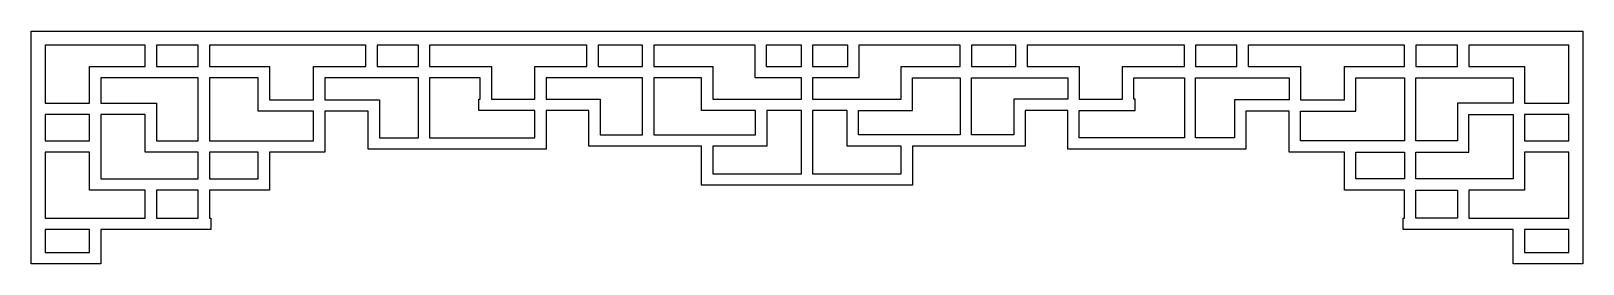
# Model space of a CAD drawing. Header units: centimetres. Extents: x -4.81 to 4.81, y -0.72 to 0.72.
import ezdxf

# ---------------------------------------------------------------- set-up
doc = ezdxf.new("R2010")
doc.units = ezdxf.units.CM
doc.header["$MEASUREMENT"] = 0
doc.layers.add('Layer 1', color=7, linetype='Continuous')

msp = doc.modelspace()

# ---------------------------------------------------------------- linework, layer by layer
at = {"layer": 'Layer 1', "color": 242}
for points, knots in [([(0.03478, 0.72089), (0.03478, 0.72089), (-0.03477, 0.72089), (-0.03477, 0.72089), (-0.03477, 0.72089), (-0.03477, 0.72089), (-0.94897, 0.72089), (-0.94897, 0.72089), (-0.94897, 0.72089), (-0.94897, 0.72089), (-1.01852, 0.72089), (-1.01852, 0.72089), (-1.01852, 0.72089), (-1.01852, 0.72089), (-2.33813, 0.72089), (-2.33813, 0.72089), (-2.33813, 0.72089), (-2.33813, 0.72089), (-2.40769, 0.72089), (-2.40769, 0.72089), (-2.40769, 0.72089), (-2.40769, 0.72089), (-3.70227, 0.72089), (-3.70227, 0.72089), (-3.70227, 0.72089), (-3.70227, 0.72089), (-3.77182, 0.72089), (-3.77182, 0.72089), (-3.77182, 0.72089), (-3.77182, 0.72089), (-4.72083, 0.72089), (-4.72083, 0.72089), (-4.72083, 0.72089), (-4.72083, 0.72089), (-4.80777, 0.72089), (-4.80777, 0.72089), (-4.80777, 0.72089), (-4.80777, 0.72089), (-4.80777, 0.63298), (-4.80777, 0.63298), (-4.80777, 0.63298), (-4.80777, 0.63298), (-4.80777, -0.65056), (-4.80777, -0.65056), (-4.80777, -0.65056), (-4.80777, -0.65056), (-4.80777, -0.72089), (-4.80777, -0.72089), (-4.80777, -0.72089), (-4.80777, -0.72089), (-4.72083, -0.72089), (-4.72083, -0.72089), (-4.72083, -0.72089), (-4.72083, -0.72089), (-4.4448, -0.72089), (-4.4448, -0.72089), (-4.4448, -0.72089), (-4.4448, -0.72089), (-4.42363, -0.72089), (-4.42363, -0.72089), (-4.42363, -0.72089), (-4.42363, -0.72089), (-4.37525, -0.72089), (-4.37525, -0.72089), (-4.37525, -0.72089), (-4.37525, -0.72089), (-4.37525, -0.50778), (-4.37525, -0.50778), (-4.37525, -0.50778), (-4.37525, -0.50778), (-3.69358, -0.50778), (-3.69358, -0.50778), (-3.69358, -0.50778), (-3.69358, -0.50778), (-3.69358, -0.43745), (-3.69358, -0.43745), (-3.69358, -0.43745), (-3.69358, -0.43745), (-3.70227, -0.43745), (-3.70227, -0.43745), (-3.70227, -0.43745), (-3.70227, -0.43745), (-3.70227, -0.26349), (-3.70227, -0.26349), (-3.70227, -0.26349), (-3.70227, -0.26349), (-3.4003, -0.26349), (-3.4003, -0.26349), (-3.4003, -0.26349), (-3.4003, -0.26349), (-3.33075, -0.26349), (-3.33075, -0.26349), (-3.33075, -0.26349), (-3.33075, -0.26349), (-3.33075, -0.19316), (-3.33075, -0.19316), (-3.33075, -0.19316), (-3.33075, -0.19316), (-3.33075, -0.02958), (-3.33075, -0.02958), (-3.33075, -0.02958), (-3.33075, -0.02958), (-2.98847, -0.02958), (-2.98847, -0.02958), (-2.98847, -0.02958), (-2.98847, -0.02958), (-2.98847, -0.00678), (-2.98847, -0.00678), (-2.98847, -0.00678), (-2.98847, -0.00678), (-2.98847, 0.04075), (-2.98847, 0.04075), (-2.98847, 0.04075), (-2.98847, 0.04075), (-2.98847, 0.2241), (-2.98847, 0.2241), (-2.98847, 0.2241), (-2.98847, 0.2241), (-2.71889, 0.2241), (-2.71889, 0.2241), (-2.71889, 0.2241), (-2.71889, 0.2241), (-2.71889, 0.06035), (-2.71889, 0.06035), (-2.71889, 0.06035), (-2.71889, 0.06035), (-2.71889, 0.00282), (-2.71889, 0.00282), (-2.71889, 0.00282), (-2.71889, 0.00282), (-2.71889, -0.00998), (-2.71889, -0.00998), (-2.71889, -0.00998), (-2.71889, -0.00998), (-2.40769, -0.00998), (-2.40769, -0.00998), (-2.40769, -0.00998), (-2.40769, -0.00998), (-2.33813, -0.00998), (-2.33813, -0.00998), (-2.33813, -0.00998), (-2.33813, -0.00998), (-1.61627, -0.00998), (-1.61627, -0.00998), (-1.61627, -0.00998), (-1.61627, -0.00998), (-1.61627, -0.00678), (-1.61627, -0.00678), (-1.61627, -0.00678), (-1.61627, -0.00678), (-1.61627, 0.06035), (-1.61627, 0.06035), (-1.61627, 0.06035), (-1.61627, 0.06035), (-1.61627, 0.2293), (-1.61627, 0.2293), (-1.61627, 0.2293), (-1.61627, 0.2293), (-1.35159, 0.2293), (-1.35159, 0.2293), (-1.35159, 0.2293), (-1.35159, 0.2293), (-1.35159, 0.07835), (-1.35159, 0.07835), (-1.35159, 0.07835), (-1.35159, 0.07835), (-1.35159, 0.00802), (-1.35159, 0.00802), (-1.35159, 0.00802), (-1.35159, 0.00802), (-1.28203, 0.00802), (-1.28203, 0.00802), (-1.28203, 0.00802), (-1.03907, 0.00802), (-0.90087, 0.00802), (-0.65276, 0.00802), (-0.65276, 0.00802), (-0.65276, 0.00802), (-0.65276, -0.16349), (-0.65276, -0.16349), (-0.65276, -0.16349), (-0.65276, -0.16349), (-0.65276, -0.22102), (-0.65276, -0.22102), (-0.65276, -0.22102), (-0.65276, -0.22102), (-0.65276, -0.23382), (-0.65276, -0.23382), (-0.65276, -0.23382), (-0.65276, -0.23382), (-0.03477, -0.23382), (-0.03477, -0.23382), (-0.03477, -0.23382), (-0.03477, -0.23382), (-0.00369, -0.23382), (-0.00369, -0.23382), (-0.00369, -0.23382), (-0.00369, -0.23382), (0.0037, -0.23382), (0.0037, -0.23382), (0.0037, -0.23382), (0.0037, -0.23382), (0.03478, -0.23382), (0.03478, -0.23382), (0.03478, -0.23382), (0.03478, -0.23382), (0.65277, -0.23382), (0.65277, -0.23382), (0.65277, -0.23382), (0.65277, -0.23382), (0.65277, -0.22102), (0.65277, -0.22102), (0.65277, -0.22102), (0.65277, -0.22102), (0.65277, -0.16349), (0.65277, -0.16349), (0.65277, -0.16349), (0.65277, -0.16349), (0.65277, 0.00802), (0.65277, 0.00802), (0.65277, 0.00802), (0.90088, 0.00802), (1.03908, 0.00802), (1.28204, 0.00802), (1.28204, 0.00802), (1.28204, 0.00802), (1.3516, 0.00802), (1.3516, 0.00802), (1.3516, 0.00802), (1.3516, 0.00802), (1.3516, 0.07835), (1.3516, 0.07835), (1.3516, 0.07835), (1.3516, 0.07835), (1.3516, 0.2293), (1.3516, 0.2293), (1.3516, 0.2293), (1.3516, 0.2293), (1.61628, 0.2293), (1.61628, 0.2293), (1.61628, 0.2293), (1.61628, 0.2293), (1.61628, 0.06035), (1.61628, 0.06035), (1.61628, 0.06035), (1.61628, 0.06035), (1.61628, -0.00678), (1.61628, -0.00678), (1.61628, -0.00678), (1.61628, -0.00678), (1.61628, -0.00998), (1.61628, -0.00998), (1.61628, -0.00998), (1.98382, -0.00998), (2.35136, -0.00998), (2.7189, -0.00998), (2.7189, -0.00998), (2.7189, -0.00998), (2.7189, 0.00282), (2.7189, 0.00282), (2.7189, 0.00282), (2.7189, 0.00282), (2.7189, 0.06035), (2.7189, 0.06035), (2.7189, 0.06035), (2.7189, 0.06035), (2.7189, 0.2241), (2.7189, 0.2241), (2.7189, 0.2241), (2.7189, 0.2241), (2.98848, 0.2241), (2.98848, 0.2241), (2.98848, 0.2241), (2.98848, 0.2241), (2.98848, 0.04075), (2.98848, 0.04075), (2.98848, 0.04075), (2.98848, 0.04075), (2.98848, -0.00678), (2.98848, -0.00678), (2.98848, -0.00678), (2.98848, -0.00678), (2.98848, -0.02958), (2.98848, -0.02958), (2.98848, -0.02958), (2.98848, -0.02958), (3.33076, -0.02958), (3.33076, -0.02958), (3.33076, -0.02958), (3.33076, -0.02958), (3.33076, -0.19316), (3.33076, -0.19316), (3.33076, -0.19316), (3.33076, -0.19316), (3.33076, -0.26349), (3.33076, -0.26349), (3.33076, -0.26349), (3.33076, -0.26349), (3.40031, -0.26349), (3.40031, -0.26349), (3.40031, -0.26349), (3.40031, -0.26349), (3.70228, -0.26349), (3.70228, -0.26349), (3.70228, -0.26349), (3.70228, -0.26349), (3.70228, -0.43745), (3.70228, -0.43745), (3.70228, -0.43745), (3.70228, -0.43745), (3.69359, -0.43745), (3.69359, -0.43745), (3.69359, -0.43745), (3.69359, -0.43745), (3.69359, -0.50778), (3.69359, -0.50778), (3.69359, -0.50778), (3.69359, -0.50778), (4.37526, -0.50778), (4.37526, -0.50778), (4.37526, -0.50778), (4.37526, -0.50778), (4.37526, -0.72089), (4.37526, -0.72089), (4.37526, -0.72089), (4.37526, -0.72089), (4.42364, -0.72089), (4.42364, -0.72089), (4.42364, -0.72089), (4.42364, -0.72089), (4.44481, -0.72089), (4.44481, -0.72089), (4.44481, -0.72089), (4.44481, -0.72089), (4.72084, -0.72089), (4.72084, -0.72089), (4.72084, -0.72089), (4.72084, -0.72089), (4.80778, -0.72089), (4.80778, -0.72089), (4.80778, -0.72089), (4.80778, -0.72089), (4.80778, -0.65056), (4.80778, -0.65056), (4.80778, -0.65056), (4.80778, -0.65056), (4.80778, 0.63298), (4.80778, 0.63298), (4.80778, 0.63298), (4.80778, 0.63298), (4.80778, 0.72089), (4.80778, 0.72089), (4.80778, 0.72089), (4.80778, 0.72089), (4.72084, 0.72089), (4.72084, 0.72089), (4.72084, 0.72089), (4.72084, 0.72089), (3.77183, 0.72089), (3.77183, 0.72089), (3.77183, 0.72089), (3.77183, 0.72089), (3.70228, 0.72089), (3.70228, 0.72089), (3.70228, 0.72089), (3.70228, 0.72089), (2.4077, 0.72089), (2.4077, 0.72089), (2.4077, 0.72089), (2.4077, 0.72089), (2.33814, 0.72089), (2.33814, 0.72089), (2.33814, 0.72089), (2.33814, 0.72089), (1.01853, 0.72089), (1.01853, 0.72089), (1.01853, 0.72089), (1.01853, 0.72089), (0.94898, 0.72089), (0.94898, 0.72089), (0.94898, 0.72089), (0.94898, 0.72089), (0.03478, 0.72089), (0.03478, 0.72089)], [0, 0, 0, 0, 0.0103093, 0.0103093, 0.0103093, 0.0103093, 0.0206186, 0.0206186, 0.0206186, 0.0206186, 0.0309278, 0.0309278, 0.0309278, 0.0309278, 0.0412371, 0.0412371, 0.0412371, 0.0412371, 0.0515464, 0.0515464, 0.0515464, 0.0515464, 0.0618557, 0.0618557, 0.0618557, 0.0618557, 0.0721649, 0.0721649, 0.0721649, 0.0721649, 0.0824742, 0.0824742, 0.0824742, 0.0824742, 0.0927835, 0.0927835, 0.0927835, 0.0927835, 0.1030928, 0.1030928, 0.1030928, 0.1030928, 0.1134021, 0.1134021, 0.1134021, 0.1134021, 0.1237113, 0.1237113, 0.1237113, 0.1237113, 0.1340206, 0.1340206, 0.1340206, 0.1340206, 0.1443299, 0.1443299, 0.1443299, 0.1443299, 0.1546392, 0.1546392, 0.1546392, 0.1546392, 0.1649485, 0.1649485, 0.1649485, 0.1649485, 0.1752577, 0.1752577, 0.1752577, 0.1752577, 0.185567, 0.185567, 0.185567, 0.185567, 0.1958763, 0.1958763, 0.1958763, 0.1958763, 0.2061856, 0.2061856, 0.2061856, 0.2061856, 0.2164948, 0.2164948, 0.2164948, 0.2164948, 0.2268041, 0.2268041, 0.2268041, 0.2268041, 0.2371134, 0.2371134, 0.2371134, 0.2371134, 0.2474227, 0.2474227, 0.2474227, 0.2474227, 0.257732, 0.257732, 0.257732, 0.257732, 0.2680412, 0.2680412, 0.2680412, 0.2680412, 0.2783505, 0.2783505, 0.2783505, 0.2783505, 0.2886598, 0.2886598, 0.2886598, 0.2886598, 0.2989691, 0.2989691, 0.2989691, 0.2989691, 0.3092784, 0.3092784, 0.3092784, 0.3092784, 0.3195876, 0.3195876, 0.3195876, 0.3195876, 0.3298969, 0.3298969, 0.3298969, 0.3298969, 0.3402062, 0.3402062, 0.3402062, 0.3402062, 0.3505155, 0.3505155, 0.3505155, 0.3505155, 0.3608247, 0.3608247, 0.3608247, 0.3608247, 0.371134, 0.371134, 0.371134, 0.371134, 0.3814433, 0.3814433, 0.3814433, 0.3814433, 0.3917526, 0.3917526, 0.3917526, 0.3917526, 0.4020619, 0.4020619, 0.4020619, 0.4020619, 0.4123711, 0.4123711, 0.4123711, 0.4123711, 0.4226804, 0.4226804, 0.4226804, 0.4226804, 0.4329897, 0.4329897, 0.4329897, 0.4329897, 0.443299, 0.443299, 0.443299, 0.443299, 0.4536082, 0.4536082, 0.4536082, 0.4536082, 0.4639175, 0.4639175, 0.4639175, 0.4639175, 0.4742268, 0.4742268, 0.4742268, 0.4742268, 0.4845361, 0.4845361, 0.4845361, 0.4845361, 0.4948454, 0.4948454, 0.4948454, 0.4948454, 0.5051546, 0.5051546, 0.5051546, 0.5051546, 0.5154639, 0.5154639, 0.5154639, 0.5154639, 0.5257732, 0.5257732, 0.5257732, 0.5257732, 0.5360825, 0.5360825, 0.5360825, 0.5360825, 0.5463918, 0.5463918, 0.5463918, 0.5463918, 0.556701, 0.556701, 0.556701, 0.556701, 0.5670103, 0.5670103, 0.5670103, 0.5670103, 0.5773196, 0.5773196, 0.5773196, 0.5773196, 0.5876289, 0.5876289, 0.5876289, 0.5876289, 0.5979381, 0.5979381, 0.5979381, 0.5979381, 0.6082474, 0.6082474, 0.6082474, 0.6082474, 0.6185567, 0.6185567, 0.6185567, 0.6185567, 0.628866, 0.628866, 0.628866, 0.628866, 0.6391753, 0.6391753, 0.6391753, 0.6391753, 0.6494845, 0.6494845, 0.6494845, 0.6494845, 0.6597938, 0.6597938, 0.6597938, 0.6597938, 0.6701031, 0.6701031, 0.6701031, 0.6701031, 0.6804124, 0.6804124, 0.6804124, 0.6804124, 0.6907216, 0.6907216, 0.6907216, 0.6907216, 0.7010309, 0.7010309, 0.7010309, 0.7010309, 0.7113402, 0.7113402, 0.7113402, 0.7113402, 0.7216495, 0.7216495, 0.7216495, 0.7216495, 0.7319588, 0.7319588, 0.7319588, 0.7319588, 0.742268, 0.742268, 0.742268, 0.742268, 0.7525773, 0.7525773, 0.7525773, 0.7525773, 0.7628866, 0.7628866, 0.7628866, 0.7628866, 0.7731959, 0.7731959, 0.7731959, 0.7731959, 0.7835052, 0.7835052, 0.7835052, 0.7835052, 0.7938144, 0.7938144, 0.7938144, 0.7938144, 0.8041237, 0.8041237, 0.8041237, 0.8041237, 0.814433, 0.814433, 0.814433, 0.814433, 0.8247423, 0.8247423, 0.8247423, 0.8247423, 0.8350515, 0.8350515, 0.8350515, 0.8350515, 0.8453608, 0.8453608, 0.8453608, 0.8453608, 0.8556701, 0.8556701, 0.8556701, 0.8556701, 0.8659794, 0.8659794, 0.8659794, 0.8659794, 0.8762887, 0.8762887, 0.8762887, 0.8762887, 0.8865979, 0.8865979, 0.8865979, 0.8865979, 0.8969072, 0.8969072, 0.8969072, 0.8969072, 0.9072165, 0.9072165, 0.9072165, 0.9072165, 0.9175258, 0.9175258, 0.9175258, 0.9175258, 0.9278351, 0.9278351, 0.9278351, 0.9278351, 0.9381443, 0.9381443, 0.9381443, 0.9381443, 0.9484536, 0.9484536, 0.9484536, 0.9484536, 0.9587629, 0.9587629, 0.9587629, 0.9587629, 0.9690722, 0.9690722, 0.9690722, 0.9690722, 0.9793814, 0.9793814, 0.9793814, 0.9793814, 1, 1, 1, 1]), ([(-4.72083, 0.27465), (-4.72083, 0.27465), (-4.72083, 0.63298), (-4.72083, 0.63298), (-4.72083, 0.63298), (-4.72083, 0.63298), (-4.1004, 0.63298), (-4.1004, 0.63298), (-4.1004, 0.63298), (-4.1004, 0.63298), (-4.1004, 0.50235), (-4.1004, 0.50235), (-4.1004, 0.50235), (-4.1004, 0.50235), (-4.37525, 0.50235), (-4.37525, 0.50235), (-4.37525, 0.50235), (-4.37525, 0.50235), (-4.4448, 0.50235), (-4.4448, 0.50235), (-4.4448, 0.50235), (-4.4448, 0.50235), (-4.4448, 0.43202), (-4.4448, 0.43202), (-4.4448, 0.43202), (-4.4448, 0.43202), (-4.4448, 0.27465), (-4.4448, 0.27465), (-4.4448, 0.27465), (-4.4448, 0.27465), (-4.72083, 0.27465), (-4.72083, 0.27465)], [0, 0, 0, 0, 0.1111111, 0.1111111, 0.1111111, 0.1111111, 0.2222222, 0.2222222, 0.2222222, 0.2222222, 0.3333333, 0.3333333, 0.3333333, 0.3333333, 0.4444444, 0.4444444, 0.4444444, 0.4444444, 0.5555556, 0.5555556, 0.5555556, 0.5555556, 0.6666667, 0.6666667, 0.6666667, 0.6666667, 0.7777778, 0.7777778, 0.7777778, 0.7777778, 1, 1, 1, 1]), ([(-4.03085, 0.63298), (-4.03085, 0.63298), (-3.77182, 0.63298), (-3.77182, 0.63298), (-3.77182, 0.63298), (-3.77182, 0.63298), (-3.77182, 0.50235), (-3.77182, 0.50235), (-3.77182, 0.50235), (-3.77182, 0.50235), (-4.03085, 0.50235), (-4.03085, 0.50235), (-4.03085, 0.50235), (-4.03085, 0.50235), (-4.03085, 0.63298), (-4.03085, 0.63298)], [0, 0, 0, 0, 0.2, 0.2, 0.2, 0.2, 0.4, 0.4, 0.4, 0.4, 0.6, 0.6, 0.6, 0.6, 1, 1, 1, 1]), ([(-3.70227, 0.63298), (-3.70227, 0.63298), (-2.7331, 0.63298), (-2.7331, 0.63298), (-2.7331, 0.63298), (-2.7331, 0.63298), (-2.7331, 0.50235), (-2.7331, 0.50235), (-2.7331, 0.50235), (-2.7331, 0.50235), (-2.98847, 0.50235), (-2.98847, 0.50235), (-2.98847, 0.50235), (-2.98847, 0.50235), (-3.05802, 0.50235), (-3.05802, 0.50235), (-3.05802, 0.50235), (-3.05802, 0.50235), (-3.05802, 0.43202), (-3.05802, 0.43202), (-3.05802, 0.43202), (-3.05802, 0.43202), (-3.05802, 0.29443), (-3.05802, 0.29443), (-3.05802, 0.29443), (-3.05802, 0.29443), (-3.33075, 0.29443), (-3.33075, 0.29443), (-3.33075, 0.29443), (-3.33075, 0.29443), (-3.33075, 0.43202), (-3.33075, 0.43202), (-3.33075, 0.43202), (-3.33075, 0.43202), (-3.33075, 0.50235), (-3.33075, 0.50235), (-3.33075, 0.50235), (-3.33075, 0.50235), (-3.4003, 0.50235), (-3.4003, 0.50235), (-3.4003, 0.50235), (-3.4003, 0.50235), (-3.70227, 0.50235), (-3.70227, 0.50235), (-3.70227, 0.50235), (-3.70227, 0.50235), (-3.70227, 0.63298), (-3.70227, 0.63298)], [0, 0, 0, 0, 0.0769231, 0.0769231, 0.0769231, 0.0769231, 0.1538462, 0.1538462, 0.1538462, 0.1538462, 0.2307692, 0.2307692, 0.2307692, 0.2307692, 0.3076923, 0.3076923, 0.3076923, 0.3076923, 0.3846154, 0.3846154, 0.3846154, 0.3846154, 0.4615385, 0.4615385, 0.4615385, 0.4615385, 0.5384615, 0.5384615, 0.5384615, 0.5384615, 0.6153846, 0.6153846, 0.6153846, 0.6153846, 0.6923077, 0.6923077, 0.6923077, 0.6923077, 0.7692308, 0.7692308, 0.7692308, 0.7692308, 0.8461538, 0.8461538, 0.8461538, 0.8461538, 1, 1, 1, 1]), ([(-2.66355, 0.63298), (-2.66355, 0.63298), (-2.40769, 0.63298), (-2.40769, 0.63298), (-2.40769, 0.63298), (-2.40769, 0.63298), (-2.40769, 0.50235), (-2.40769, 0.50235), (-2.40769, 0.50235), (-2.40769, 0.50235), (-2.66355, 0.50235), (-2.66355, 0.50235), (-2.66355, 0.50235), (-2.66355, 0.50235), (-2.66355, 0.63298), (-2.66355, 0.63298)], [0, 0, 0, 0, 0.2, 0.2, 0.2, 0.2, 0.4, 0.4, 0.4, 0.4, 0.6, 0.6, 0.6, 0.6, 1, 1, 1, 1]), ([(-2.33813, 0.63298), (-2.33813, 0.63298), (-1.36423, 0.63298), (-1.36423, 0.63298), (-1.36423, 0.63298), (-1.36423, 0.63298), (-1.36423, 0.50235), (-1.36423, 0.50235), (-1.36423, 0.50235), (-1.36423, 0.50235), (-1.61627, 0.50235), (-1.61627, 0.50235), (-1.61627, 0.50235), (-1.61627, 0.50235), (-1.68582, 0.50235), (-1.68582, 0.50235), (-1.68582, 0.50235), (-1.68582, 0.50235), (-1.68582, 0.43202), (-1.68582, 0.43202), (-1.68582, 0.43202), (-1.68582, 0.43202), (-1.68582, 0.29963), (-1.68582, 0.29963), (-1.68582, 0.29963), (-1.68582, 0.29963), (-1.9554, 0.29963), (-1.9554, 0.29963), (-1.9554, 0.29963), (-1.9554, 0.29963), (-1.9554, 0.43202), (-1.9554, 0.43202), (-1.9554, 0.43202), (-1.9554, 0.43202), (-1.9554, 0.50235), (-1.9554, 0.50235), (-1.9554, 0.50235), (-1.9554, 0.50235), (-2.02496, 0.50235), (-2.02496, 0.50235), (-2.02496, 0.50235), (-2.02496, 0.50235), (-2.33813, 0.50235), (-2.33813, 0.50235), (-2.33813, 0.50235), (-2.33813, 0.50235), (-2.33813, 0.63298), (-2.33813, 0.63298)], [0, 0, 0, 0, 0.0769231, 0.0769231, 0.0769231, 0.0769231, 0.1538462, 0.1538462, 0.1538462, 0.1538462, 0.2307692, 0.2307692, 0.2307692, 0.2307692, 0.3076923, 0.3076923, 0.3076923, 0.3076923, 0.3846154, 0.3846154, 0.3846154, 0.3846154, 0.4615385, 0.4615385, 0.4615385, 0.4615385, 0.5384615, 0.5384615, 0.5384615, 0.5384615, 0.6153846, 0.6153846, 0.6153846, 0.6153846, 0.6923077, 0.6923077, 0.6923077, 0.6923077, 0.7692308, 0.7692308, 0.7692308, 0.7692308, 0.8461538, 0.8461538, 0.8461538, 0.8461538, 1, 1, 1, 1]), ([(-1.29468, 0.63298), (-1.29468, 0.63298), (-1.01852, 0.63298), (-1.01852, 0.63298), (-1.01852, 0.63298), (-1.01852, 0.63298), (-1.01852, 0.50235), (-1.01852, 0.50235), (-1.01852, 0.50235), (-1.01852, 0.50235), (-1.29468, 0.50235), (-1.29468, 0.50235), (-1.29468, 0.50235), (-1.29468, 0.50235), (-1.29468, 0.63298), (-1.29468, 0.63298)], [0, 0, 0, 0, 0.2, 0.2, 0.2, 0.2, 0.4, 0.4, 0.4, 0.4, 0.6, 0.6, 0.6, 0.6, 1, 1, 1, 1]), ([(-0.94897, 0.63298), (-0.94897, 0.63298), (-0.32173, 0.63298), (-0.32173, 0.63298), (-0.32173, 0.63298), (-0.32173, 0.63298), (-0.32173, 0.50235), (-0.32173, 0.50235), (-0.32173, 0.50235), (-0.32173, 0.50235), (-0.32173, 0.47834), (-0.32173, 0.47834), (-0.32173, 0.47834), (-0.32173, 0.47834), (-0.32173, 0.43202), (-0.32173, 0.43202), (-0.32173, 0.43202), (-0.32173, 0.43202), (-0.03477, 0.43202), (-0.03477, 0.43202), (-0.03477, 0.43202), (-0.03477, 0.43202), (-0.03477, 0.29963), (-0.03477, 0.29963), (-0.03477, 0.29963), (-0.03477, 0.29963), (-0.5832, 0.29963), (-0.5832, 0.29963), (-0.5832, 0.29963), (-0.5832, 0.29963), (-0.5832, 0.43202), (-0.5832, 0.43202), (-0.5832, 0.43202), (-0.5832, 0.43202), (-0.5832, 0.50235), (-0.5832, 0.50235), (-0.5832, 0.50235), (-0.5832, 0.50235), (-0.65276, 0.50235), (-0.65276, 0.50235), (-0.65276, 0.50235), (-0.65276, 0.50235), (-0.94897, 0.50235), (-0.94897, 0.50235), (-0.94897, 0.50235), (-0.94897, 0.50235), (-0.94897, 0.63298), (-0.94897, 0.63298)], [0, 0, 0, 0, 0.0769231, 0.0769231, 0.0769231, 0.0769231, 0.1538462, 0.1538462, 0.1538462, 0.1538462, 0.2307692, 0.2307692, 0.2307692, 0.2307692, 0.3076923, 0.3076923, 0.3076923, 0.3076923, 0.3846154, 0.3846154, 0.3846154, 0.3846154, 0.4615385, 0.4615385, 0.4615385, 0.4615385, 0.5384615, 0.5384615, 0.5384615, 0.5384615, 0.6153846, 0.6153846, 0.6153846, 0.6153846, 0.6923077, 0.6923077, 0.6923077, 0.6923077, 0.7692308, 0.7692308, 0.7692308, 0.7692308, 0.8461538, 0.8461538, 0.8461538, 0.8461538, 1, 1, 1, 1]), ([(-0.25218, 0.63298), (-0.25218, 0.63298), (-0.03477, 0.63298), (-0.03477, 0.63298), (-0.03477, 0.63298), (-0.03477, 0.63298), (-0.03477, 0.50235), (-0.03477, 0.50235), (-0.03477, 0.50235), (-0.03477, 0.50235), (-0.25218, 0.50235), (-0.25218, 0.50235), (-0.25218, 0.50235), (-0.25218, 0.50235), (-0.25218, 0.63298), (-0.25218, 0.63298)], [0, 0, 0, 0, 0.2, 0.2, 0.2, 0.2, 0.4, 0.4, 0.4, 0.4, 0.6, 0.6, 0.6, 0.6, 1, 1, 1, 1]), ([(0.03478, 0.29963), (0.03478, 0.29963), (0.03478, 0.43202), (0.03478, 0.43202), (0.03478, 0.43202), (0.03478, 0.43202), (0.32174, 0.43202), (0.32174, 0.43202), (0.32174, 0.43202), (0.32174, 0.43202), (0.32174, 0.47834), (0.32174, 0.47834), (0.32174, 0.47834), (0.32174, 0.47834), (0.32174, 0.50235), (0.32174, 0.50235), (0.32174, 0.50235), (0.32174, 0.50235), (0.32174, 0.63298), (0.32174, 0.63298), (0.32174, 0.63298), (0.32174, 0.63298), (0.94898, 0.63298), (0.94898, 0.63298), (0.94898, 0.63298), (0.94898, 0.63298), (0.94898, 0.50235), (0.94898, 0.50235), (0.94898, 0.50235), (0.94898, 0.50235), (0.65277, 0.50235), (0.65277, 0.50235), (0.65277, 0.50235), (0.65277, 0.50235), (0.58321, 0.50235), (0.58321, 0.50235), (0.58321, 0.50235), (0.58321, 0.50235), (0.58321, 0.43202), (0.58321, 0.43202), (0.58321, 0.43202), (0.58321, 0.43202), (0.58321, 0.29963), (0.58321, 0.29963), (0.58321, 0.29963), (0.58321, 0.29963), (0.03478, 0.29963), (0.03478, 0.29963)], [0, 0, 0, 0, 0.0769231, 0.0769231, 0.0769231, 0.0769231, 0.1538462, 0.1538462, 0.1538462, 0.1538462, 0.2307692, 0.2307692, 0.2307692, 0.2307692, 0.3076923, 0.3076923, 0.3076923, 0.3076923, 0.3846154, 0.3846154, 0.3846154, 0.3846154, 0.4615385, 0.4615385, 0.4615385, 0.4615385, 0.5384615, 0.5384615, 0.5384615, 0.5384615, 0.6153846, 0.6153846, 0.6153846, 0.6153846, 0.6923077, 0.6923077, 0.6923077, 0.6923077, 0.7692308, 0.7692308, 0.7692308, 0.7692308, 0.8461538, 0.8461538, 0.8461538, 0.8461538, 1, 1, 1, 1]), ([(0.03478, 0.50235), (0.03478, 0.50235), (0.03478, 0.63298), (0.03478, 0.63298), (0.03478, 0.63298), (0.03478, 0.63298), (0.25219, 0.63298), (0.25219, 0.63298), (0.25219, 0.63298), (0.25219, 0.63298), (0.25219, 0.50235), (0.25219, 0.50235), (0.25219, 0.50235), (0.25219, 0.50235), (0.03478, 0.50235), (0.03478, 0.50235)], [0, 0, 0, 0, 0.2, 0.2, 0.2, 0.2, 0.4, 0.4, 0.4, 0.4, 0.6, 0.6, 0.6, 0.6, 1, 1, 1, 1]), ([(1.01853, 0.63298), (1.01853, 0.63298), (1.29468, 0.63298), (1.29468, 0.63298), (1.29468, 0.63298), (1.29468, 0.63298), (1.29468, 0.50235), (1.29468, 0.50235), (1.29468, 0.50235), (1.29468, 0.50235), (1.01853, 0.50235), (1.01853, 0.50235), (1.01853, 0.50235), (1.01853, 0.50235), (1.01853, 0.63298), (1.01853, 0.63298)], [0, 0, 0, 0, 0.2, 0.2, 0.2, 0.2, 0.4, 0.4, 0.4, 0.4, 0.6, 0.6, 0.6, 0.6, 1, 1, 1, 1]), ([(1.36424, 0.63298), (1.36424, 0.63298), (2.33814, 0.63298), (2.33814, 0.63298), (2.33814, 0.63298), (2.33814, 0.63298), (2.33814, 0.50235), (2.33814, 0.50235), (2.33814, 0.50235), (2.33814, 0.50235), (2.02497, 0.50235), (2.02497, 0.50235), (2.02497, 0.50235), (2.02497, 0.50235), (1.95541, 0.50235), (1.95541, 0.50235), (1.95541, 0.50235), (1.95541, 0.50235), (1.95541, 0.43202), (1.95541, 0.43202), (1.95541, 0.43202), (1.95541, 0.43202), (1.95541, 0.29963), (1.95541, 0.29963), (1.95541, 0.29963), (1.95541, 0.29963), (1.68583, 0.29963), (1.68583, 0.29963), (1.68583, 0.29963), (1.68583, 0.29963), (1.68583, 0.43202), (1.68583, 0.43202), (1.68583, 0.43202), (1.68583, 0.43202), (1.68583, 0.50235), (1.68583, 0.50235), (1.68583, 0.50235), (1.68583, 0.50235), (1.61628, 0.50235), (1.61628, 0.50235), (1.61628, 0.50235), (1.61628, 0.50235), (1.36424, 0.50235), (1.36424, 0.50235), (1.36424, 0.50235), (1.36424, 0.50235), (1.36424, 0.63298), (1.36424, 0.63298)], [0, 0, 0, 0, 0.0769231, 0.0769231, 0.0769231, 0.0769231, 0.1538462, 0.1538462, 0.1538462, 0.1538462, 0.2307692, 0.2307692, 0.2307692, 0.2307692, 0.3076923, 0.3076923, 0.3076923, 0.3076923, 0.3846154, 0.3846154, 0.3846154, 0.3846154, 0.4615385, 0.4615385, 0.4615385, 0.4615385, 0.5384615, 0.5384615, 0.5384615, 0.5384615, 0.6153846, 0.6153846, 0.6153846, 0.6153846, 0.6923077, 0.6923077, 0.6923077, 0.6923077, 0.7692308, 0.7692308, 0.7692308, 0.7692308, 0.8461538, 0.8461538, 0.8461538, 0.8461538, 1, 1, 1, 1]), ([(2.4077, 0.63298), (2.4077, 0.63298), (2.66356, 0.63298), (2.66356, 0.63298), (2.66356, 0.63298), (2.66356, 0.63298), (2.66356, 0.50235), (2.66356, 0.50235), (2.66356, 0.50235), (2.66356, 0.50235), (2.4077, 0.50235), (2.4077, 0.50235), (2.4077, 0.50235), (2.4077, 0.50235), (2.4077, 0.63298), (2.4077, 0.63298)], [0, 0, 0, 0, 0.2, 0.2, 0.2, 0.2, 0.4, 0.4, 0.4, 0.4, 0.6, 0.6, 0.6, 0.6, 1, 1, 1, 1]), ([(2.73311, 0.63298), (2.73311, 0.63298), (3.70228, 0.63298), (3.70228, 0.63298), (3.70228, 0.63298), (3.70228, 0.63298), (3.70228, 0.50235), (3.70228, 0.50235), (3.70228, 0.50235), (3.70228, 0.50235), (3.40031, 0.50235), (3.40031, 0.50235), (3.40031, 0.50235), (3.40031, 0.50235), (3.33076, 0.50235), (3.33076, 0.50235), (3.33076, 0.50235), (3.33076, 0.50235), (3.33076, 0.43202), (3.33076, 0.43202), (3.33076, 0.43202), (3.33076, 0.43202), (3.33076, 0.29443), (3.33076, 0.29443), (3.33076, 0.29443), (3.33076, 0.29443), (3.05803, 0.29443), (3.05803, 0.29443), (3.05803, 0.29443), (3.05803, 0.29443), (3.05803, 0.43202), (3.05803, 0.43202), (3.05803, 0.43202), (3.05803, 0.43202), (3.05803, 0.50235), (3.05803, 0.50235), (3.05803, 0.50235), (3.05803, 0.50235), (2.98848, 0.50235), (2.98848, 0.50235), (2.98848, 0.50235), (2.98848, 0.50235), (2.73311, 0.50235), (2.73311, 0.50235), (2.73311, 0.50235), (2.73311, 0.50235), (2.73311, 0.63298), (2.73311, 0.63298)], [0, 0, 0, 0, 0.0769231, 0.0769231, 0.0769231, 0.0769231, 0.1538462, 0.1538462, 0.1538462, 0.1538462, 0.2307692, 0.2307692, 0.2307692, 0.2307692, 0.3076923, 0.3076923, 0.3076923, 0.3076923, 0.3846154, 0.3846154, 0.3846154, 0.3846154, 0.4615385, 0.4615385, 0.4615385, 0.4615385, 0.5384615, 0.5384615, 0.5384615, 0.5384615, 0.6153846, 0.6153846, 0.6153846, 0.6153846, 0.6923077, 0.6923077, 0.6923077, 0.6923077, 0.7692308, 0.7692308, 0.7692308, 0.7692308, 0.8461538, 0.8461538, 0.8461538, 0.8461538, 1, 1, 1, 1]), ([(3.77183, 0.63298), (3.77183, 0.63298), (4.03086, 0.63298), (4.03086, 0.63298), (4.03086, 0.63298), (4.03086, 0.63298), (4.03086, 0.50235), (4.03086, 0.50235), (4.03086, 0.50235), (4.03086, 0.50235), (3.77183, 0.50235), (3.77183, 0.50235), (3.77183, 0.50235), (3.77183, 0.50235), (3.77183, 0.63298), (3.77183, 0.63298)], [0, 0, 0, 0, 0.2, 0.2, 0.2, 0.2, 0.4, 0.4, 0.4, 0.4, 0.6, 0.6, 0.6, 0.6, 1, 1, 1, 1]), ([(4.10041, 0.63298), (4.10041, 0.63298), (4.72084, 0.63298), (4.72084, 0.63298), (4.72084, 0.63298), (4.72084, 0.63298), (4.72084, 0.27465), (4.72084, 0.27465), (4.72084, 0.27465), (4.72084, 0.27465), (4.44481, 0.27465), (4.44481, 0.27465), (4.44481, 0.27465), (4.44481, 0.27465), (4.44481, 0.43202), (4.44481, 0.43202), (4.44481, 0.43202), (4.44481, 0.43202), (4.44481, 0.50235), (4.44481, 0.50235), (4.44481, 0.50235), (4.44481, 0.50235), (4.37526, 0.50235), (4.37526, 0.50235), (4.37526, 0.50235), (4.37526, 0.50235), (4.10041, 0.50235), (4.10041, 0.50235), (4.10041, 0.50235), (4.10041, 0.50235), (4.10041, 0.63298), (4.10041, 0.63298)], [0, 0, 0, 0, 0.1111111, 0.1111111, 0.1111111, 0.1111111, 0.2222222, 0.2222222, 0.2222222, 0.2222222, 0.3333333, 0.3333333, 0.3333333, 0.3333333, 0.4444444, 0.4444444, 0.4444444, 0.4444444, 0.5555556, 0.5555556, 0.5555556, 0.5555556, 0.6666667, 0.6666667, 0.6666667, 0.6666667, 0.7777778, 0.7777778, 0.7777778, 0.7777778, 1, 1, 1, 1]), ([(-3.77182, 0.04075), (-3.77182, 0.04075), (-4.03085, 0.04075), (-4.03085, 0.04075), (-4.03085, 0.04075), (-4.03085, 0.04075), (-4.03085, 0.20432), (-4.03085, 0.20432), (-4.03085, 0.20432), (-4.03085, 0.20432), (-4.03085, 0.25899), (-4.03085, 0.25899), (-4.03085, 0.25899), (-4.03085, 0.25899), (-4.03085, 0.27465), (-4.03085, 0.27465), (-4.03085, 0.27465), (-4.03085, 0.27465), (-4.37525, 0.27465), (-4.37525, 0.27465), (-4.37525, 0.27465), (-4.37525, 0.27465), (-4.37525, 0.43202), (-4.37525, 0.43202), (-4.37525, 0.43202), (-4.37525, 0.43202), (-3.77182, 0.43202), (-3.77182, 0.43202), (-3.77182, 0.43202), (-3.77182, 0.43202), (-3.77182, 0.04075), (-3.77182, 0.04075)], [0, 0, 0, 0, 0.1111111, 0.1111111, 0.1111111, 0.1111111, 0.2222222, 0.2222222, 0.2222222, 0.2222222, 0.3333333, 0.3333333, 0.3333333, 0.3333333, 0.4444444, 0.4444444, 0.4444444, 0.4444444, 0.5555556, 0.5555556, 0.5555556, 0.5555556, 0.6666667, 0.6666667, 0.6666667, 0.6666667, 0.7777778, 0.7777778, 0.7777778, 0.7777778, 1, 1, 1, 1]), ([(-3.4003, 0.29443), (-3.4003, 0.29443), (-3.4003, 0.25044), (-3.4003, 0.25044), (-3.4003, 0.25044), (-3.4003, 0.25044), (-3.4003, 0.2241), (-3.4003, 0.2241), (-3.4003, 0.2241), (-3.4003, 0.2241), (-3.05802, 0.2241), (-3.05802, 0.2241), (-3.05802, 0.2241), (-3.05802, 0.2241), (-3.05802, 0.04075), (-3.05802, 0.04075), (-3.05802, 0.04075), (-3.05802, 0.04075), (-3.70227, 0.04075), (-3.70227, 0.04075), (-3.70227, 0.04075), (-3.70227, 0.04075), (-3.70227, 0.43202), (-3.70227, 0.43202), (-3.70227, 0.43202), (-3.70227, 0.43202), (-3.4003, 0.43202), (-3.4003, 0.43202), (-3.4003, 0.43202), (-3.4003, 0.43202), (-3.4003, 0.29443), (-3.4003, 0.29443)], [0, 0, 0, 0, 0.1111111, 0.1111111, 0.1111111, 0.1111111, 0.2222222, 0.2222222, 0.2222222, 0.2222222, 0.3333333, 0.3333333, 0.3333333, 0.3333333, 0.4444444, 0.4444444, 0.4444444, 0.4444444, 0.5555556, 0.5555556, 0.5555556, 0.5555556, 0.6666667, 0.6666667, 0.6666667, 0.6666667, 0.7777778, 0.7777778, 0.7777778, 0.7777778, 1, 1, 1, 1]), ([(-2.64934, 0.06035), (-2.64934, 0.06035), (-2.64934, 0.2241), (-2.64934, 0.2241), (-2.64934, 0.2241), (-2.64934, 0.2241), (-2.64934, 0.25899), (-2.64934, 0.25899), (-2.64934, 0.25899), (-2.64934, 0.25899), (-2.64934, 0.29443), (-2.64934, 0.29443), (-2.64934, 0.29443), (-2.64934, 0.29443), (-2.98847, 0.29443), (-2.98847, 0.29443), (-2.98847, 0.29443), (-2.98847, 0.29443), (-2.98847, 0.43202), (-2.98847, 0.43202), (-2.98847, 0.43202), (-2.98847, 0.43202), (-2.40769, 0.43202), (-2.40769, 0.43202), (-2.40769, 0.43202), (-2.40769, 0.43202), (-2.40769, 0.06035), (-2.40769, 0.06035), (-2.40769, 0.06035), (-2.40769, 0.06035), (-2.64934, 0.06035), (-2.64934, 0.06035)], [0, 0, 0, 0, 0.1111111, 0.1111111, 0.1111111, 0.1111111, 0.2222222, 0.2222222, 0.2222222, 0.2222222, 0.3333333, 0.3333333, 0.3333333, 0.3333333, 0.4444444, 0.4444444, 0.4444444, 0.4444444, 0.5555556, 0.5555556, 0.5555556, 0.5555556, 0.6666667, 0.6666667, 0.6666667, 0.6666667, 0.7777778, 0.7777778, 0.7777778, 0.7777778, 1, 1, 1, 1]), ([(-1.68582, 0.06035), (-1.68582, 0.06035), (-2.33813, 0.06035), (-2.33813, 0.06035), (-2.33813, 0.06035), (-2.33813, 0.06035), (-2.33813, 0.43202), (-2.33813, 0.43202), (-2.33813, 0.43202), (-2.33813, 0.43202), (-2.02496, 0.43202), (-2.02496, 0.43202), (-2.02496, 0.43202), (-2.02496, 0.43202), (-2.02496, 0.29963), (-2.02496, 0.29963), (-2.02496, 0.29963), (-2.02496, 0.29963), (-2.033, 0.29963), (-2.033, 0.29963), (-2.033, 0.29963), (-2.033, 0.29963), (-2.033, 0.2293), (-2.033, 0.2293), (-2.033, 0.2293), (-2.033, 0.2293), (-1.68582, 0.2293), (-1.68582, 0.2293), (-1.68582, 0.2293), (-1.68582, 0.2293), (-1.68582, 0.06035), (-1.68582, 0.06035)], [0, 0, 0, 0, 0.1111111, 0.1111111, 0.1111111, 0.1111111, 0.2222222, 0.2222222, 0.2222222, 0.2222222, 0.3333333, 0.3333333, 0.3333333, 0.3333333, 0.4444444, 0.4444444, 0.4444444, 0.4444444, 0.5555556, 0.5555556, 0.5555556, 0.5555556, 0.6666667, 0.6666667, 0.6666667, 0.6666667, 0.7777778, 0.7777778, 0.7777778, 0.7777778, 1, 1, 1, 1]), ([(-1.28203, 0.07835), (-1.28203, 0.07835), (-1.28203, 0.2293), (-1.28203, 0.2293), (-1.28203, 0.2293), (-1.28203, 0.2293), (-1.28203, 0.26419), (-1.28203, 0.26419), (-1.28203, 0.26419), (-1.28203, 0.26419), (-1.28203, 0.29963), (-1.28203, 0.29963), (-1.28203, 0.29963), (-1.28203, 0.29963), (-1.61627, 0.29963), (-1.61627, 0.29963), (-1.61627, 0.29963), (-1.61627, 0.29963), (-1.61627, 0.43202), (-1.61627, 0.43202), (-1.61627, 0.43202), (-1.61627, 0.43202), (-1.01852, 0.43202), (-1.01852, 0.43202), (-1.01852, 0.43202), (-1.01852, 0.43202), (-1.01852, 0.07835), (-1.01852, 0.07835), (-1.01852, 0.07835), (-1.01852, 0.07835), (-1.28203, 0.07835), (-1.28203, 0.07835)], [0, 0, 0, 0, 0.1111111, 0.1111111, 0.1111111, 0.1111111, 0.2222222, 0.2222222, 0.2222222, 0.2222222, 0.3333333, 0.3333333, 0.3333333, 0.3333333, 0.4444444, 0.4444444, 0.4444444, 0.4444444, 0.5555556, 0.5555556, 0.5555556, 0.5555556, 0.6666667, 0.6666667, 0.6666667, 0.6666667, 0.7777778, 0.7777778, 0.7777778, 0.7777778, 1, 1, 1, 1]), ([(-0.31852, 0.07835), (-0.31852, 0.07835), (-0.94897, 0.07835), (-0.94897, 0.07835), (-0.94897, 0.07835), (-0.94897, 0.07835), (-0.94897, 0.43202), (-0.94897, 0.43202), (-0.94897, 0.43202), (-0.94897, 0.43202), (-0.65276, 0.43202), (-0.65276, 0.43202), (-0.65276, 0.43202), (-0.65276, 0.43202), (-0.65276, 0.29963), (-0.65276, 0.29963), (-0.65276, 0.29963), (-0.65276, 0.29963), (-0.65276, 0.24618), (-0.65276, 0.24618), (-0.65276, 0.24618), (-0.65276, 0.24618), (-0.65276, 0.2293), (-0.65276, 0.2293), (-0.65276, 0.2293), (-0.65276, 0.2293), (-0.31852, 0.2293), (-0.31852, 0.2293), (-0.31852, 0.2293), (-0.31852, 0.2293), (-0.31852, 0.07835), (-0.31852, 0.07835)], [0, 0, 0, 0, 0.1111111, 0.1111111, 0.1111111, 0.1111111, 0.2222222, 0.2222222, 0.2222222, 0.2222222, 0.3333333, 0.3333333, 0.3333333, 0.3333333, 0.4444444, 0.4444444, 0.4444444, 0.4444444, 0.5555556, 0.5555556, 0.5555556, 0.5555556, 0.6666667, 0.6666667, 0.6666667, 0.6666667, 0.7777778, 0.7777778, 0.7777778, 0.7777778, 1, 1, 1, 1]), ([(0.31853, 0.07835), (0.31853, 0.07835), (0.94898, 0.07835), (0.94898, 0.07835), (0.94898, 0.07835), (0.94898, 0.07835), (0.94898, 0.43202), (0.94898, 0.43202), (0.94898, 0.43202), (0.94898, 0.43202), (0.65277, 0.43202), (0.65277, 0.43202), (0.65277, 0.43202), (0.65277, 0.43202), (0.65277, 0.29963), (0.65277, 0.29963), (0.65277, 0.29963), (0.65277, 0.29963), (0.65277, 0.24618), (0.65277, 0.24618), (0.65277, 0.24618), (0.65277, 0.24618), (0.65277, 0.2293), (0.65277, 0.2293), (0.65277, 0.2293), (0.65277, 0.2293), (0.31853, 0.2293), (0.31853, 0.2293), (0.31853, 0.2293), (0.31853, 0.2293), (0.31853, 0.07835), (0.31853, 0.07835)], [0, 0, 0, 0, 0.1111111, 0.1111111, 0.1111111, 0.1111111, 0.2222222, 0.2222222, 0.2222222, 0.2222222, 0.3333333, 0.3333333, 0.3333333, 0.3333333, 0.4444444, 0.4444444, 0.4444444, 0.4444444, 0.5555556, 0.5555556, 0.5555556, 0.5555556, 0.6666667, 0.6666667, 0.6666667, 0.6666667, 0.7777778, 0.7777778, 0.7777778, 0.7777778, 1, 1, 1, 1]), ([(1.28204, 0.07835), (1.28204, 0.07835), (1.28204, 0.2293), (1.28204, 0.2293), (1.28204, 0.2293), (1.28204, 0.2293), (1.28204, 0.26419), (1.28204, 0.26419), (1.28204, 0.26419), (1.28204, 0.26419), (1.28204, 0.29963), (1.28204, 0.29963), (1.28204, 0.29963), (1.28204, 0.29963), (1.61628, 0.29963), (1.61628, 0.29963), (1.61628, 0.29963), (1.61628, 0.29963), (1.61628, 0.43202), (1.61628, 0.43202), (1.61628, 0.43202), (1.61628, 0.43202), (1.01853, 0.43202), (1.01853, 0.43202), (1.01853, 0.43202), (1.01853, 0.43202), (1.01853, 0.07835), (1.01853, 0.07835), (1.01853, 0.07835), (1.01853, 0.07835), (1.28204, 0.07835), (1.28204, 0.07835)], [0, 0, 0, 0, 0.1111111, 0.1111111, 0.1111111, 0.1111111, 0.2222222, 0.2222222, 0.2222222, 0.2222222, 0.3333333, 0.3333333, 0.3333333, 0.3333333, 0.4444444, 0.4444444, 0.4444444, 0.4444444, 0.5555556, 0.5555556, 0.5555556, 0.5555556, 0.6666667, 0.6666667, 0.6666667, 0.6666667, 0.7777778, 0.7777778, 0.7777778, 0.7777778, 1, 1, 1, 1]), ([(1.68583, 0.06035), (1.68583, 0.06035), (2.33814, 0.06035), (2.33814, 0.06035), (2.33814, 0.06035), (2.33814, 0.06035), (2.33814, 0.43202), (2.33814, 0.43202), (2.33814, 0.43202), (2.33814, 0.43202), (2.02497, 0.43202), (2.02497, 0.43202), (2.02497, 0.43202), (2.02497, 0.43202), (2.02497, 0.29963), (2.02497, 0.29963), (2.02497, 0.29963), (2.02497, 0.29963), (2.03301, 0.29963), (2.03301, 0.29963), (2.03301, 0.29963), (2.03301, 0.29963), (2.03301, 0.2293), (2.03301, 0.2293), (2.03301, 0.2293), (2.03301, 0.2293), (1.68583, 0.2293), (1.68583, 0.2293), (1.68583, 0.2293), (1.68583, 0.2293), (1.68583, 0.06035), (1.68583, 0.06035)], [0, 0, 0, 0, 0.1111111, 0.1111111, 0.1111111, 0.1111111, 0.2222222, 0.2222222, 0.2222222, 0.2222222, 0.3333333, 0.3333333, 0.3333333, 0.3333333, 0.4444444, 0.4444444, 0.4444444, 0.4444444, 0.5555556, 0.5555556, 0.5555556, 0.5555556, 0.6666667, 0.6666667, 0.6666667, 0.6666667, 0.7777778, 0.7777778, 0.7777778, 0.7777778, 1, 1, 1, 1]), ([(2.64934, 0.06035), (2.64934, 0.06035), (2.64934, 0.2241), (2.64934, 0.2241), (2.64934, 0.2241), (2.64934, 0.2241), (2.64934, 0.25899), (2.64934, 0.25899), (2.64934, 0.25899), (2.64934, 0.25899), (2.64934, 0.29443), (2.64934, 0.29443), (2.64934, 0.29443), (2.64934, 0.29443), (2.98848, 0.29443), (2.98848, 0.29443), (2.98848, 0.29443), (2.98848, 0.29443), (2.98848, 0.43202), (2.98848, 0.43202), (2.98848, 0.43202), (2.98848, 0.43202), (2.4077, 0.43202), (2.4077, 0.43202), (2.4077, 0.43202), (2.4077, 0.43202), (2.4077, 0.06035), (2.4077, 0.06035), (2.4077, 0.06035), (2.4077, 0.06035), (2.64934, 0.06035), (2.64934, 0.06035)], [0, 0, 0, 0, 0.1111111, 0.1111111, 0.1111111, 0.1111111, 0.2222222, 0.2222222, 0.2222222, 0.2222222, 0.3333333, 0.3333333, 0.3333333, 0.3333333, 0.4444444, 0.4444444, 0.4444444, 0.4444444, 0.5555556, 0.5555556, 0.5555556, 0.5555556, 0.6666667, 0.6666667, 0.6666667, 0.6666667, 0.7777778, 0.7777778, 0.7777778, 0.7777778, 1, 1, 1, 1]), ([(3.40031, 0.29443), (3.40031, 0.29443), (3.40031, 0.25044), (3.40031, 0.25044), (3.40031, 0.25044), (3.40031, 0.25044), (3.40031, 0.2241), (3.40031, 0.2241), (3.40031, 0.2241), (3.40031, 0.2241), (3.05803, 0.2241), (3.05803, 0.2241), (3.05803, 0.2241), (3.05803, 0.2241), (3.05803, 0.04075), (3.05803, 0.04075), (3.05803, 0.04075), (3.05803, 0.04075), (3.70228, 0.04075), (3.70228, 0.04075), (3.70228, 0.04075), (3.70228, 0.04075), (3.70228, 0.43202), (3.70228, 0.43202), (3.70228, 0.43202), (3.70228, 0.43202), (3.40031, 0.43202), (3.40031, 0.43202), (3.40031, 0.43202), (3.40031, 0.43202), (3.40031, 0.29443), (3.40031, 0.29443)], [0, 0, 0, 0, 0.1111111, 0.1111111, 0.1111111, 0.1111111, 0.2222222, 0.2222222, 0.2222222, 0.2222222, 0.3333333, 0.3333333, 0.3333333, 0.3333333, 0.4444444, 0.4444444, 0.4444444, 0.4444444, 0.5555556, 0.5555556, 0.5555556, 0.5555556, 0.6666667, 0.6666667, 0.6666667, 0.6666667, 0.7777778, 0.7777778, 0.7777778, 0.7777778, 1, 1, 1, 1]), ([(3.77183, 0.04075), (3.77183, 0.04075), (4.03086, 0.04075), (4.03086, 0.04075), (4.03086, 0.04075), (4.03086, 0.04075), (4.03086, 0.20432), (4.03086, 0.20432), (4.03086, 0.20432), (4.03086, 0.20432), (4.03086, 0.25899), (4.03086, 0.25899), (4.03086, 0.25899), (4.03086, 0.25899), (4.03086, 0.27465), (4.03086, 0.27465), (4.03086, 0.27465), (4.03086, 0.27465), (4.37526, 0.27465), (4.37526, 0.27465), (4.37526, 0.27465), (4.37526, 0.27465), (4.37526, 0.43202), (4.37526, 0.43202), (4.37526, 0.43202), (4.37526, 0.43202), (3.77183, 0.43202), (3.77183, 0.43202), (3.77183, 0.43202), (3.77183, 0.43202), (3.77183, 0.04075), (3.77183, 0.04075)], [0, 0, 0, 0, 0.1111111, 0.1111111, 0.1111111, 0.1111111, 0.2222222, 0.2222222, 0.2222222, 0.2222222, 0.3333333, 0.3333333, 0.3333333, 0.3333333, 0.4444444, 0.4444444, 0.4444444, 0.4444444, 0.5555556, 0.5555556, 0.5555556, 0.5555556, 0.6666667, 0.6666667, 0.6666667, 0.6666667, 0.7777778, 0.7777778, 0.7777778, 0.7777778, 1, 1, 1, 1]), ([(-4.72083, 0.04075), (-4.72083, 0.04075), (-4.72083, 0.20432), (-4.72083, 0.20432), (-4.72083, 0.20432), (-4.72083, 0.20432), (-4.4448, 0.20432), (-4.4448, 0.20432), (-4.4448, 0.20432), (-4.4448, 0.20432), (-4.4448, 0.04075), (-4.4448, 0.04075), (-4.4448, 0.04075), (-4.4448, 0.04075), (-4.72083, 0.04075), (-4.72083, 0.04075)], [0, 0, 0, 0, 0.2, 0.2, 0.2, 0.2, 0.4, 0.4, 0.4, 0.4, 0.6, 0.6, 0.6, 0.6, 1, 1, 1, 1]), ([(-4.1004, 0.00282), (-4.1004, 0.00282), (-4.1004, -0.02958), (-4.1004, -0.02958), (-4.1004, -0.02958), (-4.1004, -0.02958), (-3.77182, -0.02958), (-3.77182, -0.02958), (-3.77182, -0.02958), (-3.77182, -0.02958), (-3.77182, -0.19316), (-3.77182, -0.19316), (-3.77182, -0.19316), (-3.77182, -0.19316), (-4.37525, -0.19316), (-4.37525, -0.19316), (-4.37525, -0.19316), (-4.37525, -0.19316), (-4.37525, 0.20432), (-4.37525, 0.20432), (-4.37525, 0.20432), (-4.37525, 0.20432), (-4.1004, 0.20432), (-4.1004, 0.20432), (-4.1004, 0.20432), (-4.1004, 0.20432), (-4.1004, 0.04075), (-4.1004, 0.04075), (-4.1004, 0.04075), (-4.1004, 0.04075), (-4.1004, 0.00282), (-4.1004, 0.00282)], [0, 0, 0, 0, 0.1111111, 0.1111111, 0.1111111, 0.1111111, 0.2222222, 0.2222222, 0.2222222, 0.2222222, 0.3333333, 0.3333333, 0.3333333, 0.3333333, 0.4444444, 0.4444444, 0.4444444, 0.4444444, 0.5555556, 0.5555556, 0.5555556, 0.5555556, 0.6666667, 0.6666667, 0.6666667, 0.6666667, 0.7777778, 0.7777778, 0.7777778, 0.7777778, 1, 1, 1, 1]), ([(-0.03477, 0.2293), (-0.03477, 0.2293), (-0.03477, -0.16349), (-0.03477, -0.16349), (-0.03477, -0.16349), (-0.03477, -0.16349), (-0.5832, -0.16349), (-0.5832, -0.16349), (-0.5832, -0.16349), (-0.5832, -0.16349), (-0.5832, 0.00802), (-0.5832, 0.00802), (-0.5832, 0.00802), (-0.5832, 0.00802), (-0.24897, 0.00802), (-0.24897, 0.00802), (-0.24897, 0.00802), (-0.24897, 0.00802), (-0.24897, 0.02082), (-0.24897, 0.02082), (-0.24897, 0.02082), (-0.24897, 0.02082), (-0.24897, 0.07835), (-0.24897, 0.07835), (-0.24897, 0.07835), (-0.24897, 0.07835), (-0.24897, 0.2293), (-0.24897, 0.2293), (-0.24897, 0.2293), (-0.24897, 0.2293), (-0.03477, 0.2293), (-0.03477, 0.2293)], [0, 0, 0, 0, 0.1111111, 0.1111111, 0.1111111, 0.1111111, 0.2222222, 0.2222222, 0.2222222, 0.2222222, 0.3333333, 0.3333333, 0.3333333, 0.3333333, 0.4444444, 0.4444444, 0.4444444, 0.4444444, 0.5555556, 0.5555556, 0.5555556, 0.5555556, 0.6666667, 0.6666667, 0.6666667, 0.6666667, 0.7777778, 0.7777778, 0.7777778, 0.7777778, 1, 1, 1, 1]), ([(0.03478, -0.16349), (0.03478, -0.16349), (0.03478, 0.2293), (0.03478, 0.2293), (0.03478, 0.2293), (0.03478, 0.2293), (0.24898, 0.2293), (0.24898, 0.2293), (0.24898, 0.2293), (0.24898, 0.2293), (0.24898, 0.07835), (0.24898, 0.07835), (0.24898, 0.07835), (0.24898, 0.07835), (0.24898, 0.02082), (0.24898, 0.02082), (0.24898, 0.02082), (0.24898, 0.02082), (0.24898, 0.00802), (0.24898, 0.00802), (0.24898, 0.00802), (0.24898, 0.00802), (0.58321, 0.00802), (0.58321, 0.00802), (0.58321, 0.00802), (0.58321, 0.00802), (0.58321, -0.16349), (0.58321, -0.16349), (0.58321, -0.16349), (0.58321, -0.16349), (0.03478, -0.16349), (0.03478, -0.16349)], [0, 0, 0, 0, 0.1111111, 0.1111111, 0.1111111, 0.1111111, 0.2222222, 0.2222222, 0.2222222, 0.2222222, 0.3333333, 0.3333333, 0.3333333, 0.3333333, 0.4444444, 0.4444444, 0.4444444, 0.4444444, 0.5555556, 0.5555556, 0.5555556, 0.5555556, 0.6666667, 0.6666667, 0.6666667, 0.6666667, 0.7777778, 0.7777778, 0.7777778, 0.7777778, 1, 1, 1, 1]), ([(4.10041, 0.00282), (4.10041, 0.00282), (4.10041, -0.02958), (4.10041, -0.02958), (4.10041, -0.02958), (4.10041, -0.02958), (3.77183, -0.02958), (3.77183, -0.02958), (3.77183, -0.02958), (3.77183, -0.02958), (3.77183, -0.19316), (3.77183, -0.19316), (3.77183, -0.19316), (3.77183, -0.19316), (4.37526, -0.19316), (4.37526, -0.19316), (4.37526, -0.19316), (4.37526, -0.19316), (4.37526, 0.20432), (4.37526, 0.20432), (4.37526, 0.20432), (4.37526, 0.20432), (4.10041, 0.20432), (4.10041, 0.20432), (4.10041, 0.20432), (4.10041, 0.20432), (4.10041, 0.04075), (4.10041, 0.04075), (4.10041, 0.04075), (4.10041, 0.04075), (4.10041, 0.00282), (4.10041, 0.00282)], [0, 0, 0, 0, 0.1111111, 0.1111111, 0.1111111, 0.1111111, 0.2222222, 0.2222222, 0.2222222, 0.2222222, 0.3333333, 0.3333333, 0.3333333, 0.3333333, 0.4444444, 0.4444444, 0.4444444, 0.4444444, 0.5555556, 0.5555556, 0.5555556, 0.5555556, 0.6666667, 0.6666667, 0.6666667, 0.6666667, 0.7777778, 0.7777778, 0.7777778, 0.7777778, 1, 1, 1, 1]), ([(4.72084, 0.20432), (4.72084, 0.20432), (4.72084, 0.04075), (4.72084, 0.04075), (4.72084, 0.04075), (4.72084, 0.04075), (4.44481, 0.04075), (4.44481, 0.04075), (4.44481, 0.04075), (4.44481, 0.04075), (4.44481, 0.20432), (4.44481, 0.20432), (4.44481, 0.20432), (4.44481, 0.20432), (4.72084, 0.20432), (4.72084, 0.20432)], [0, 0, 0, 0, 0.2, 0.2, 0.2, 0.2, 0.4, 0.4, 0.4, 0.4, 0.6, 0.6, 0.6, 0.6, 1, 1, 1, 1]), ([(-4.72083, -0.43745), (-4.72083, -0.43745), (-4.72083, -0.02958), (-4.72083, -0.02958), (-4.72083, -0.02958), (-4.72083, -0.02958), (-4.4448, -0.02958), (-4.4448, -0.02958), (-4.4448, -0.02958), (-4.4448, -0.02958), (-4.4448, -0.19316), (-4.4448, -0.19316), (-4.4448, -0.19316), (-4.4448, -0.19316), (-4.4448, -0.26349), (-4.4448, -0.26349), (-4.4448, -0.26349), (-4.4448, -0.26349), (-4.37525, -0.26349), (-4.37525, -0.26349), (-4.37525, -0.26349), (-4.37525, -0.26349), (-4.1004, -0.26349), (-4.1004, -0.26349), (-4.1004, -0.26349), (-4.1004, -0.26349), (-4.1004, -0.43745), (-4.1004, -0.43745), (-4.1004, -0.43745), (-4.1004, -0.43745), (-4.72083, -0.43745), (-4.72083, -0.43745)], [0, 0, 0, 0, 0.1111111, 0.1111111, 0.1111111, 0.1111111, 0.2222222, 0.2222222, 0.2222222, 0.2222222, 0.3333333, 0.3333333, 0.3333333, 0.3333333, 0.4444444, 0.4444444, 0.4444444, 0.4444444, 0.5555556, 0.5555556, 0.5555556, 0.5555556, 0.6666667, 0.6666667, 0.6666667, 0.6666667, 0.7777778, 0.7777778, 0.7777778, 0.7777778, 1, 1, 1, 1]), ([(-3.4003, -0.19316), (-3.4003, -0.19316), (-3.70227, -0.19316), (-3.70227, -0.19316), (-3.70227, -0.19316), (-3.70227, -0.19316), (-3.70227, -0.02958), (-3.70227, -0.02958), (-3.70227, -0.02958), (-3.70227, -0.02958), (-3.4003, -0.02958), (-3.4003, -0.02958), (-3.4003, -0.02958), (-3.4003, -0.02958), (-3.4003, -0.19316), (-3.4003, -0.19316)], [0, 0, 0, 0, 0.2, 0.2, 0.2, 0.2, 0.4, 0.4, 0.4, 0.4, 0.6, 0.6, 0.6, 0.6, 1, 1, 1, 1]), ([(3.40031, -0.19316), (3.40031, -0.19316), (3.70228, -0.19316), (3.70228, -0.19316), (3.70228, -0.19316), (3.70228, -0.19316), (3.70228, -0.02958), (3.70228, -0.02958), (3.70228, -0.02958), (3.70228, -0.02958), (3.40031, -0.02958), (3.40031, -0.02958), (3.40031, -0.02958), (3.40031, -0.02958), (3.40031, -0.19316), (3.40031, -0.19316)], [0, 0, 0, 0, 0.2, 0.2, 0.2, 0.2, 0.4, 0.4, 0.4, 0.4, 0.6, 0.6, 0.6, 0.6, 1, 1, 1, 1]), ([(4.72084, -0.02958), (4.72084, -0.02958), (4.72084, -0.43745), (4.72084, -0.43745), (4.72084, -0.43745), (4.72084, -0.43745), (4.10041, -0.43745), (4.10041, -0.43745), (4.10041, -0.43745), (4.10041, -0.43745), (4.10041, -0.26349), (4.10041, -0.26349), (4.10041, -0.26349), (4.10041, -0.26349), (4.37526, -0.26349), (4.37526, -0.26349), (4.37526, -0.26349), (4.37526, -0.26349), (4.44481, -0.26349), (4.44481, -0.26349), (4.44481, -0.26349), (4.44481, -0.26349), (4.44481, -0.19316), (4.44481, -0.19316), (4.44481, -0.19316), (4.44481, -0.19316), (4.44481, -0.02958), (4.44481, -0.02958), (4.44481, -0.02958), (4.44481, -0.02958), (4.72084, -0.02958), (4.72084, -0.02958)], [0, 0, 0, 0, 0.1111111, 0.1111111, 0.1111111, 0.1111111, 0.2222222, 0.2222222, 0.2222222, 0.2222222, 0.3333333, 0.3333333, 0.3333333, 0.3333333, 0.4444444, 0.4444444, 0.4444444, 0.4444444, 0.5555556, 0.5555556, 0.5555556, 0.5555556, 0.6666667, 0.6666667, 0.6666667, 0.6666667, 0.7777778, 0.7777778, 0.7777778, 0.7777778, 1, 1, 1, 1]), ([(-4.03085, -0.26349), (-4.03085, -0.26349), (-3.77182, -0.26349), (-3.77182, -0.26349), (-3.77182, -0.26349), (-3.77182, -0.26349), (-3.77182, -0.43745), (-3.77182, -0.43745), (-3.77182, -0.43745), (-3.77182, -0.43745), (-4.03085, -0.43745), (-4.03085, -0.43745), (-4.03085, -0.43745), (-4.03085, -0.43745), (-4.03085, -0.26349), (-4.03085, -0.26349)], [0, 0, 0, 0, 0.2, 0.2, 0.2, 0.2, 0.4, 0.4, 0.4, 0.4, 0.6, 0.6, 0.6, 0.6, 1, 1, 1, 1]), ([(4.03086, -0.26349), (4.03086, -0.26349), (3.77183, -0.26349), (3.77183, -0.26349), (3.77183, -0.26349), (3.77183, -0.26349), (3.77183, -0.43745), (3.77183, -0.43745), (3.77183, -0.43745), (3.77183, -0.43745), (4.03086, -0.43745), (4.03086, -0.43745), (4.03086, -0.43745), (4.03086, -0.43745), (4.03086, -0.26349), (4.03086, -0.26349)], [0, 0, 0, 0, 0.2, 0.2, 0.2, 0.2, 0.4, 0.4, 0.4, 0.4, 0.6, 0.6, 0.6, 0.6, 1, 1, 1, 1]), ([(-4.72083, -0.65056), (-4.72083, -0.65056), (-4.72083, -0.50778), (-4.72083, -0.50778), (-4.72083, -0.50778), (-4.72083, -0.50778), (-4.4448, -0.50778), (-4.4448, -0.50778), (-4.4448, -0.50778), (-4.4448, -0.50778), (-4.4448, -0.65056), (-4.4448, -0.65056), (-4.4448, -0.65056), (-4.4448, -0.65056), (-4.72083, -0.65056), (-4.72083, -0.65056)], [0, 0, 0, 0, 0.2, 0.2, 0.2, 0.2, 0.4, 0.4, 0.4, 0.4, 0.6, 0.6, 0.6, 0.6, 1, 1, 1, 1]), ([(4.72084, -0.50778), (4.72084, -0.50778), (4.72084, -0.65056), (4.72084, -0.65056), (4.72084, -0.65056), (4.72084, -0.65056), (4.44481, -0.65056), (4.44481, -0.65056), (4.44481, -0.65056), (4.44481, -0.65056), (4.44481, -0.50778), (4.44481, -0.50778), (4.44481, -0.50778), (4.44481, -0.50778), (4.72084, -0.50778), (4.72084, -0.50778)], [0, 0, 0, 0, 0.2, 0.2, 0.2, 0.2, 0.4, 0.4, 0.4, 0.4, 0.6, 0.6, 0.6, 0.6, 1, 1, 1, 1])]:
    msp.add_open_spline(points, degree=3, knots=knots, dxfattribs=at)

doc.saveas('drawing.dxf')
